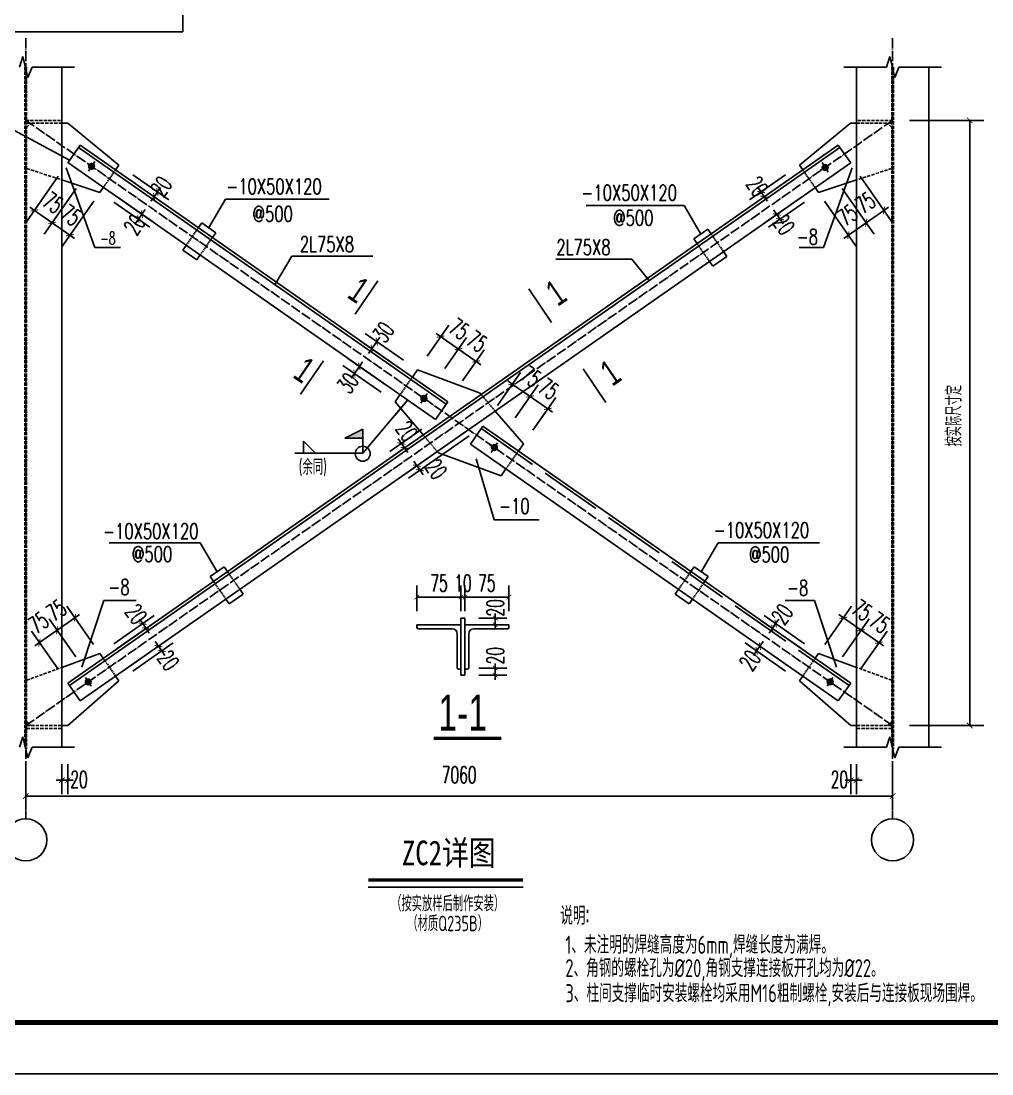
# Model space of a CAD drawing. Extents: x -307088 to 5640332, y -3541089 to -2181377.
# Drawn here: x 5588215 to 5607067, y -3216089 to -3195642 of the extents above; entities that cross this region are included whole.
import ezdxf
from ezdxf.enums import TextEntityAlignment as Align

# ---------------------------------------------------------------- set-up
doc = ezdxf.new("R2010")
doc.units = 0
doc.header["$LTSCALE"] = 100
doc.header["$MEASUREMENT"] = 0
for name, pattern in [('ACAD_ISO02W100', [15, 12, -3]), ('DASH', [0.35, 0.25, -0.1]), ('DOTE', [2.4200000000000004, 2, -0.2, 0.02, -0.2])]:
    doc.linetypes.add(name, pattern=pattern)
doc.layers.get('0').update_dxf_attribs({"linetype": 'CONTINUOUS'})
for name, color, linetype in [('13', 253, 'CONTINUOUS'), ('AXIS', 3, 'CONTINUOUS'), ('BOLT', 7, 'CONTINUOUS'), ('DIM', 7, 'CONTINUOUS'), ('DOTE', 1, 'DOTE'), ('NUM', 7, 'CONTINUOUS'), ('PUB_DIM', 3, 'CONTINUOUS'), ('PUB_TEXT', 7, 'CONTINUOUS'), ('PUB_TITLE', 4, 'CONTINUOUS'), ('S', 2, 'CONTINUOUS'), ('STEEL', 7, 'CONTINUOUS'), ('TEXT', 7, 'CONTINUOUS'), ('THIN', 7, 'CONTINUOUS'), ('钢梁', 4, 'CONTINUOUS')]:
    doc.layers.add(name, color=color, linetype=linetype)
doc.layers.add('文字', color=3, linetype='CONTINUOUS', lineweight=20)
doc.styles.add('DIM_FONT', font='SIMPLEX.shx', dxfattribs={"width": 0.6, "bigfont": 'hztxt.shx'})
doc.styles.add('HZTXT', font='pdatxt.shx', dxfattribs={"width": 0.75, "bigfont": 'tssdchn.shx'})
doc.styles.add('romans.shx', font='romans.shx', dxfattribs={"width": 0.7, "bigfont": '1hztxt.shx'})
doc.styles.get("Standard").update_dxf_attribs({"font": 'tssdeng.shx', "height": 3, "bigfont": 'tssdchn.shx'})
doc.styles.add('TSSD_REIN', font='Tssdeng.shx', dxfattribs={"width": 0.699999988079071, "bigfont": 'hztxt.shx'})
doc.styles.add('图签2', font='simhei.ttf', dxfattribs={"height": 1000})

# ---------------------------------------------------------------- blocks, each defined once
blk = doc.blocks.new('_ARCHTICK')
at = {"color": 0, "linetype": 'ByBlock', "const_width": 0.15}
blk.add_lwpolyline([(-0.5, -0.5), (0.5, 0.5)], dxfattribs=at)

msp = doc.modelspace()

# ---------------------------------------------------------------- hatches: boundary and pattern name
at = {"layer": 'BOLT'}
h = msp.add_hatch(color=256, dxfattribs=at)
edge = h.paths.add_edge_path()
edge.add_line((5589538.509158441, -3198432.822422427), (5589585.617159562, -3198463.293447819))
edge.add_line((5589585.617159559, -3198463.293447819), (5589555.146134167, -3198510.40144894))
edge.add_ellipse((5589585.617159559, -3198463.293447819), major_axis=(-39.67144538609605, 39.671445386096), ratio=0.999999999997281, start_angle=12.103864782000983, end_angle=102.10386478193709, ccw=False)
edge = h.paths.add_edge_path()
edge.add_line((5589616.088184938, -3198416.185446698), (5589585.617159545, -3198463.29344782))
edge.add_line((5589585.617159559, -3198463.293447819), (5589538.509158439, -3198432.822422427))
edge.add_ellipse((5589585.617159559, -3198463.293447819), major_axis=(39.6714453860506, 39.67144538605055), ratio=0.9999999999995715, start_angle=12.10386478197421, end_angle=102.10386478196398, ccw=False)
edge = h.paths.add_edge_path()
edge.add_ellipse((5589585.617159559, -3198463.293447819), major_axis=(-39.67144538609605, 39.671445386096), ratio=0.999999999997281, start_angle=192.1038647820011, end_angle=282.10386478193715, ccw=False)
edge.add_line((5589632.725160678, -3198493.764473213), (5589585.617159558, -3198463.293447821))
edge.add_line((5589585.617159559, -3198463.293447819), (5589616.088184952, -3198416.185446697))
edge = h.paths.add_edge_path()
edge.add_line((5589585.617159559, -3198463.293447819), (5589632.72516068, -3198493.76447321))
edge.add_ellipse((5589585.617159559, -3198463.293447819), major_axis=(39.6714453860506, 39.67144538605055), ratio=0.9999999999995715, start_angle=192.1038647819741, end_angle=282.1038647819641, ccw=False)
edge.add_line((5589555.14613418, -3198510.401448941), (5589585.617159572, -3198463.29344782))
h = msp.add_hatch(color=256, dxfattribs=at)
edge = h.paths.add_edge_path()
edge.add_line((5603875.884229452, -3198453.84953654), (5603828.776228331, -3198484.320561931))
edge.add_line((5603828.776228336, -3198484.320561931), (5603859.247253727, -3198531.428563053))
edge.add_ellipse((5603828.776228336, -3198484.320561931), major_axis=(39.67144538609605, 39.671445386096), ratio=0.999999999997281, start_angle=257.8961352180629, end_angle=347.896135217999)
edge = h.paths.add_edge_path()
edge.add_line((5603798.305202956, -3198437.21256081), (5603828.776228349, -3198484.320561931))
edge.add_line((5603828.776228336, -3198484.320561931), (5603875.884229457, -3198453.84953654))
edge.add_ellipse((5603828.776228336, -3198484.320561931), major_axis=(-39.6714453860506, 39.67144538605055), ratio=0.9999999999995715, start_angle=257.896135218036, end_angle=347.8961352180258)
edge = h.paths.add_edge_path()
edge.add_ellipse((5603828.776228336, -3198484.320561931), major_axis=(39.67144538609605, 39.671445386096), ratio=0.999999999997281, start_angle=77.89613521806284, end_angle=167.8961352179989)
edge.add_line((5603781.668227218, -3198514.791587324), (5603828.776228338, -3198484.320561932))
edge.add_line((5603828.776228336, -3198484.320561931), (5603798.305202944, -3198437.21256081))
edge = h.paths.add_edge_path()
edge.add_line((5603828.776228336, -3198484.320561931), (5603781.668227214, -3198514.791587323))
edge.add_ellipse((5603828.776228336, -3198484.320561931), major_axis=(-39.6714453860506, 39.67144538605055), ratio=0.9999999999995715, start_angle=77.89613521803592, end_angle=167.8961352180259)
edge.add_line((5603859.247253715, -3198531.428563055), (5603828.776228323, -3198484.320561933))
h = msp.add_hatch(color=256, dxfattribs=at)
edge = h.paths.add_edge_path()
edge.add_line((5595991.155598584, -3202938.92051981), (5596038.263599704, -3202969.391545202))
edge.add_line((5596038.263599701, -3202969.391545203), (5596007.792574309, -3203016.499546324))
edge.add_ellipse((5596038.263599701, -3202969.391545203), major_axis=(-39.67144538609605, 39.671445386096), ratio=0.999999999997281, start_angle=12.103864782000983, end_angle=102.10386478193709, ccw=False)
edge = h.paths.add_edge_path()
edge.add_line((5596068.734625113, -3202922.28354408), (5596038.263599722, -3202969.391545202))
edge.add_line((5596038.263599701, -3202969.391545203), (5595991.155598581, -3202938.920519811))
edge.add_ellipse((5596038.263599701, -3202969.391545203), major_axis=(39.6714453860506, 39.67144538605055), ratio=0.9999999999995715, start_angle=12.10386478197421, end_angle=102.10386478196398, ccw=False)
edge = h.paths.add_edge_path()
edge.add_ellipse((5596038.263599701, -3202969.391545203), major_axis=(-39.67144538609605, 39.671445386096), ratio=0.999999999997281, start_angle=192.1038647820011, end_angle=282.10386478193715, ccw=False)
edge.add_line((5596085.371600856, -3202999.862570594), (5596038.263599736, -3202969.391545203))
edge.add_line((5596038.263599701, -3202969.391545203), (5596068.734625094, -3202922.283544081))
edge = h.paths.add_edge_path()
edge.add_line((5596038.263599701, -3202969.391545203), (5596085.371600822, -3202999.862570594))
edge.add_ellipse((5596038.263599701, -3202969.391545203), major_axis=(39.6714453860506, 39.67144538605055), ratio=0.9999999999995715, start_angle=192.1038647819741, end_angle=282.1038647819641, ccw=False)
edge.add_line((5596007.792574323, -3203016.499546325), (5596038.263599715, -3202969.391545204))
h = msp.add_hatch(color=256, dxfattribs=at)
edge = h.paths.add_edge_path()
edge.add_line((5597359.132213009, -3203894.22418888), (5597406.24021413, -3203924.695214272))
edge.add_line((5597406.240214129, -3203924.695214275), (5597375.769188737, -3203971.803215397))
edge.add_ellipse((5597406.240214129, -3203924.695214275), major_axis=(-39.67144538609605, 39.671445386096), ratio=0.999999999997281, start_angle=12.103864782000983, end_angle=102.10386478193709, ccw=False)
edge = h.paths.add_edge_path()
edge.add_line((5597436.711239506, -3203877.587213152), (5597406.240214115, -3203924.695214273))
edge.add_line((5597406.240214129, -3203924.695214275), (5597359.132213009, -3203894.224188884))
edge.add_ellipse((5597406.240214129, -3203924.695214275), major_axis=(39.6714453860506, 39.67144538605055), ratio=0.9999999999995715, start_angle=12.10386478197421, end_angle=102.10386478196398, ccw=False)
edge = h.paths.add_edge_path()
edge.add_ellipse((5597406.240214129, -3203924.695214275), major_axis=(-39.67144538609605, 39.671445386096), ratio=0.999999999997281, start_angle=192.1038647820011, end_angle=282.10386478193715, ccw=False)
edge.add_line((5597453.348215246, -3203955.166239666), (5597406.240214124, -3203924.695214274))
edge.add_line((5597406.240214129, -3203924.695214275), (5597436.711239521, -3203877.587213154))
edge = h.paths.add_edge_path()
edge.add_line((5597406.240214129, -3203924.695214275), (5597453.348215249, -3203955.166239667))
edge.add_ellipse((5597406.240214129, -3203924.695214275), major_axis=(39.6714453860506, 39.67144538605055), ratio=0.9999999999995715, start_angle=192.1038647819741, end_angle=282.1038647819641, ccw=False)
edge.add_line((5597375.769188716, -3203971.803215392), (5597406.240214108, -3203924.695214271))
h = msp.add_hatch(color=256, dxfattribs=at)
edge = h.paths.add_edge_path()
edge.add_line((5589472.211934753, -3208446.619847523), (5589519.319935873, -3208477.090872915))
edge.add_line((5589519.31993587, -3208477.090872911), (5589488.848910479, -3208524.198874032))
edge.add_ellipse((5589519.31993587, -3208477.090872911), major_axis=(-39.67144538609605, 39.671445386096), ratio=0.999999999997281, start_angle=12.103864782000983, end_angle=102.10386478193709, ccw=False)
edge = h.paths.add_edge_path()
edge.add_line((5589549.790961281, -3208429.982871791), (5589519.31993589, -3208477.090872913))
edge.add_line((5589519.31993587, -3208477.090872911), (5589472.211934749, -3208446.619847519))
edge.add_ellipse((5589519.31993587, -3208477.090872911), major_axis=(39.6714453860506, 39.67144538605055), ratio=0.9999999999995715, start_angle=12.10386478197421, end_angle=102.10386478196398, ccw=False)
edge = h.paths.add_edge_path()
edge.add_ellipse((5589519.31993587, -3208477.090872911), major_axis=(-39.67144538609605, 39.671445386096), ratio=0.999999999997281, start_angle=192.1038647820011, end_angle=282.10386478193715, ccw=False)
edge.add_line((5589566.427936989, -3208507.561898302), (5589519.319935868, -3208477.090872911))
edge.add_line((5589519.31993587, -3208477.090872911), (5589549.790961262, -3208429.982871789))
edge = h.paths.add_edge_path()
edge.add_line((5589519.31993587, -3208477.090872911), (5589566.427936992, -3208507.561898302))
edge.add_ellipse((5589519.31993587, -3208477.090872911), major_axis=(39.6714453860506, 39.67144538605055), ratio=0.9999999999995715, start_angle=192.1038647819741, end_angle=282.1038647819641, ccw=False)
edge.add_line((5589488.848910491, -3208524.198874033), (5589519.319935883, -3208477.090872912))
h = msp.add_hatch(color=256, dxfattribs=at)
edge = h.paths.add_edge_path()
edge.add_line((5603972.291879058, -3208446.619847523), (5603925.183877937, -3208477.090872915))
edge.add_line((5603925.183877937, -3208477.090872911), (5603955.65490333, -3208524.198874032))
edge.add_ellipse((5603925.183877937, -3208477.090872911), major_axis=(39.67144538609605, 39.67144538609605), ratio=0.9999999999972804, start_angle=257.8961352180629, end_angle=347.896135217999)
edge = h.paths.add_edge_path()
edge.add_line((5603894.712852526, -3208429.982871791), (5603925.183877918, -3208477.090872913))
edge.add_line((5603925.183877937, -3208477.090872911), (5603972.291879058, -3208446.619847519))
edge.add_ellipse((5603925.183877937, -3208477.090872911), major_axis=(-39.6714453860506, 39.67144538605055), ratio=0.9999999999995715, start_angle=257.896135218036, end_angle=347.8961352180258)
edge = h.paths.add_edge_path()
edge.add_ellipse((5603925.183877937, -3208477.090872911), major_axis=(39.67144538609605, 39.67144538609605), ratio=0.9999999999972804, start_angle=77.89613521806284, end_angle=167.8961352179989)
edge.add_line((5603878.075876818, -3208507.561898302), (5603925.183877939, -3208477.090872911))
edge.add_line((5603925.183877937, -3208477.090872911), (5603894.712852545, -3208429.982871789))
edge = h.paths.add_edge_path()
edge.add_line((5603925.183877937, -3208477.090872911), (5603878.075876817, -3208507.561898302))
edge.add_ellipse((5603925.183877937, -3208477.090872911), major_axis=(-39.6714453860506, 39.67144538605055), ratio=0.9999999999995715, start_angle=77.89613521803592, end_angle=167.8961352180259)
edge.add_line((5603955.654903316, -3208524.198874033), (5603925.183877924, -3208477.090872912))

# ---------------------------------------------------------------- linework, layer by layer
for p, q in [((5595143.436326857, -3200684.997900575), (5594700.866787687, -3201334.761473237)), ((5598071.454442532, -3200845.344343261), (5598514.023981703, -3201495.107915923)), ((5594085.995227485, -3202237.492245068), (5593643.425688314, -3202887.25581773)), ((5599128.895541904, -3202397.838687754), (5599571.465081074, -3203047.602260415)), ((5594956.163752562, -3212459.38780995), (5597962.015481804, -3212459.38780995))]:
    msp.add_line(p, q)
at = {"const_width": 68.72727272727273}
msp.add_lwpolyline([(5594956.163752562, -3212321.933264495), (5597962.015481804, -3212321.933264495)], dxfattribs=at)
at = {"layer": 'AXIS'}
for p, q in [((5605465.109049752, -3197570.160262854), (5606907.960860946, -3197570.160262854)), ((5606635.23358822, -3197570.160262854), (5606635.23358822, -3209323.926496622)), ((5588938.437835923, -3198655.113984057), (5588318.695820923, -3199542.57271713)), ((5590319.382526819, -3198719.09393819), (5591021.054420948, -3199209.094810963)), ((5590383.626526076, -3198627.097757876), (5591085.298420206, -3199117.098630649)), ((5603060.877287733, -3198627.097757877), (5602359.205393602, -3199117.098630651)), ((5603125.121286991, -3198719.09393819), (5602423.44939286, -3199209.094810964)), ((5604506.065977885, -3198655.113984057), (5605125.807992886, -3199542.572717129)), ((5589283.423512091, -3198896.028981251), (5588663.681497075, -3199783.487714344)), ((5589283.423512091, -3198896.028981251), (5588663.681497141, -3199783.487714253)), ((5590861.69659306, -3198960.950021346), (5590924.15603678, -3198871.509290489)), ((5602582.807220747, -3198960.950021349), (5602520.347777025, -3198871.509290491)), ((5604161.080301717, -3198896.028981251), (5604780.822316668, -3199783.487714252)), ((5604161.080301717, -3198896.028981251), (5604780.822316733, -3199783.487714346)), ((5589628.40918829, -3199136.943978445), (5589008.667173315, -3200024.402711482)), ((5590083.55734994, -3199056.808675622), (5590785.188495412, -3199546.867888987)), ((5590797.452593803, -3199052.946201661), (5590734.993150082, -3199142.386932519)), ((5590797.452593803, -3199052.946201661), (5590861.69659306, -3198960.950021346)), ((5602647.051220004, -3199052.946201661), (5602582.807220747, -3198960.950021349)), ((5602647.051220004, -3199052.946201661), (5602709.510663725, -3199142.386932519)), ((5603366.036284181, -3199064.079614361), (5602664.364390065, -3199554.080487113)), ((5603816.094625519, -3199136.943978445), (5604435.836640495, -3200024.402711482)), ((5588474.844430171, -3199318.970889949), (5588385.403699298, -3199256.511446249)), ((5588474.844430171, -3199318.970889949), (5588819.83010639, -3199559.885887071)), ((5590014.207948912, -3199156.098105052), (5590715.839094381, -3199646.157318418)), ((5590561.599652815, -3199390.700687706), (5590624.066533327, -3199301.265150667)), ((5603430.280283436, -3199156.075794674), (5602728.608389321, -3199646.076667427)), ((5602887.96621721, -3199397.931877815), (5602825.506773491, -3199308.491146956)), ((5604969.659383637, -3199318.970889947), (5604624.673707418, -3199559.885887071)), ((5604969.659383637, -3199318.970889947), (5605059.100114509, -3199256.511446249)), ((5588819.830106325, -3199559.885887162), (5588730.389375453, -3199497.426443464)), ((5590492.250251785, -3199489.990117136), (5590429.783371274, -3199579.425654174)), ((5590561.599652815, -3199390.700687706), (5590492.250251785, -3199489.990117136)), ((5602887.96621721, -3199397.931877815), (5602952.210216467, -3199489.928058128)), ((5602952.210216467, -3199489.928058128), (5603014.669660185, -3199579.368788985)), ((5604624.673707482, -3199559.885887165), (5604714.114438355, -3199497.426443465)), ((5588819.830106325, -3199559.885887162), (5589164.815782562, -3199800.8008843)), ((5588819.83010639, -3199559.885887071), (5588909.270837261, -3199622.345330771)), ((5604624.673707482, -3199559.885887165), (5604279.688031246, -3199800.800884303)), ((5604624.673707418, -3199559.885887071), (5604535.232976546, -3199622.345330771)), ((5589164.815782562, -3199800.8008843), (5589254.256513435, -3199863.260327999)), ((5604279.688031246, -3199800.800884303), (5604190.247300372, -3199863.260328001)), ((5596097.479752112, -3202149.667246838), (5596518.292499025, -3201547.071427614)), ((5595641.779228438, -3202230.611108297), (5594898.166966431, -3201711.321878641)), ((5595121.768793579, -3201867.470487938), (5595184.228237298, -3201778.02975708)), ((5596362.143889775, -3201770.673254796), (5596272.703158903, -3201708.213811097)), ((5596707.12956595, -3202011.588251889), (5596362.143889775, -3201770.673254796)), ((5596442.465428243, -3202390.582243991), (5596863.278175198, -3201787.986424708)), ((5596442.465428243, -3202390.582243991), (5596863.27817513, -3201787.986424805)), ((5595545.413229555, -3202368.605378767), (5594801.800967549, -3201849.316149111)), ((5595025.402794695, -3202005.464758408), (5594962.943350977, -3202094.905489267)), ((5595025.402794695, -3202005.464758408), (5595121.768793579, -3201867.470487938)), ((5596707.129565882, -3202011.588251987), (5596617.688835009, -3201949.128808287)), ((5595304.498232364, -3202713.591054938), (5594560.885970399, -3202194.3018253)), ((5596707.12956595, -3202011.588251889), (5596796.570296823, -3202074.047695588)), ((5597052.115242139, -3202252.503249139), (5596707.129565882, -3202011.588251987)), ((5596787.451104444, -3202631.497241229), (5597208.263851388, -3202028.901421958)), ((5595208.132233481, -3202851.585325406), (5594464.519971516, -3202332.296095767)), ((5594784.487797544, -3202350.4504346), (5594688.121798662, -3202488.444705066)), ((5594784.487797544, -3202350.4504346), (5594846.947241264, -3202261.009703741)), ((5597052.115242139, -3202252.503249139), (5597141.555973013, -3202314.962692838)), ((5594688.121798662, -3202488.444705066), (5594625.662354941, -3202577.885435925)), ((5597465.456366535, -3203104.970915907), (5597910.104578893, -3202468.243165244)), ((5597753.955969644, -3202691.844992426), (5597664.515238772, -3202629.385548727)), ((5597753.955969644, -3202691.844992426), (5598098.941645791, -3202932.7599895)), ((5597810.442042634, -3203345.885913049), (5598255.090255042, -3202709.158162318)), ((5597810.442042634, -3203345.885913049), (5598255.09025497, -3202709.158162416)), ((5598098.941645722, -3202932.759989598), (5598009.500914849, -3202870.300545898)), ((5598098.941645791, -3202932.7599895), (5598188.382376662, -3202995.2194332)), ((5598098.941645722, -3202932.759989598), (5598443.927322031, -3203173.674986786)), ((5598155.427718899, -3203586.800910299), (5598600.07593128, -3202950.073159604)), ((5598443.927322031, -3203173.674986786), (5598533.368052904, -3203236.134430486)), ((5595994.469584706, -3203570.17771164), (5595376.844825898, -3204001.485668202)), ((5596853.075738144, -3203612.297062195), (5595678.073928888, -3204432.83999234)), ((5596054.783690526, -3203656.546359592), (5595437.158931717, -3204087.854316155)), ((5595600.44665305, -3203845.33705891), (5595537.987209332, -3203755.89632805)), ((5595600.44665305, -3203845.33705891), (5595660.760758869, -3203931.705706862)), ((5596913.389843968, -3203698.665710148), (5595738.388034709, -3204519.208640293)), ((5595660.760758869, -3203931.705706862), (5595723.220202587, -3204021.146437723)), ((5595901.675756037, -3204276.691383044), (5595839.21631232, -3204187.250652184)), ((5595961.989861861, -3204363.060030998), (5595901.675756037, -3204276.691383044)), ((5595961.989861861, -3204363.060030998), (5596024.449305578, -3204452.500761858)), ((5595902.337788805, -3207100.591157682, 493.999999999849), (5595902.337788805, -3206602.342948018, 493.999999999849)), ((5596757.337788805, -3207100.591157682, 493.999999999849), (5596757.337788805, -3206602.342948018, 493.999999999849)), ((5596757.337788805, -3207100.591157682, 493.999999999849), (5596757.337788805, -3206602.342948018, 493.999999999849)), ((5596833.46757937, -3207100.591157682, 493.999999999849), (5596833.46757937, -3206602.342948018, 493.999999999849)), ((5596833.46757937, -3207100.591157682, 493.999999999849), (5596833.46757937, -3206602.342948018, 493.999999999849)), ((5597688.46757937, -3207100.591157682, 493.999999999849), (5597688.46757937, -3206602.342948018, 493.999999999849)), ((5595902.337788805, -3206827.342948018, 493.999999999849), (5596757.337788805, -3206827.342948018, 493.999999999849)), ((5596757.337788805, -3206827.342948018, 493.999999999849), (5596667.337788805, -3206827.342948018, 493.999999999849)), ((5596757.337788805, -3206827.342948018, 493.999999999849), (5596833.46757937, -3206827.342948018, 493.999999999849)), ((5596833.46757937, -3206827.342948018, 493.999999999849), (5597688.46757937, -3206827.342948018, 493.999999999849)), ((5596833.46757937, -3206827.342948018, 493.999999999849), (5596923.46757937, -3206827.342948018, 493.999999999849)), ((5589622.767006052, -3207749.06328373), (5589105.057732786, -3207007.713488762)), ((5603821.736807755, -3207749.063283731), (5604339.446081023, -3207007.713488762)), ((5589277.781329855, -3207989.978280925), (5588760.07205655, -3207248.6284859)), ((5589277.781329855, -3207989.978280925), (5588760.072056644, -3207248.628486038)), ((5588916.220665799, -3207472.230313081), (5589261.206342035, -3207231.315315944)), ((5589261.206342035, -3207231.315315944), (5589350.647072908, -3207168.855872245)), ((5590014.223530572, -3207738.010964993), (5590800.994324141, -3207188.58269441)), ((5590078.467529791, -3207830.007145305), (5590865.238323361, -3207280.578874722)), ((5590577.392496957, -3207344.731303655), (5590514.93305326, -3207255.290572781)), ((5597103.46757937, -3207236.563300136, 493.999999999849), (5597647.950574804, -3207236.563300136, 493.999999999849)), ((5597422.950574804, -3207236.563300136, 493.999999999849), (5597422.950574804, -3207146.563300136, 493.999999999849)), ((5597422.950574804, -3207236.563300136, 493.999999999849), (5597422.950574804, -3207370.591157682, 493.999999999849)), ((5603366.036284017, -3207830.007145305), (5602579.265490442, -3207280.578874719)), ((5603430.280283235, -3207738.010964993), (5602643.509489662, -3207188.582694408)), ((5602867.111316849, -3207344.731303651), (5602929.570760545, -3207255.290572776)), ((5604183.297471774, -3207231.315315943), (5604093.856740902, -3207168.855872244)), ((5604166.722483953, -3207989.978280924), (5604684.431757164, -3207248.628486034)), ((5604166.722483953, -3207989.978280924), (5604684.431757259, -3207248.628485898)), ((5604528.28314801, -3207472.230313079), (5604183.297471774, -3207231.315315943)), ((5588932.795653686, -3208230.893278122), (5588415.086380426, -3207489.543483161)), ((5588571.234989674, -3207713.145310343), (5588916.220665894, -3207472.230313219)), ((5588916.220665799, -3207472.230313081), (5588826.779934925, -3207534.689756781)), ((5588916.220665894, -3207472.230313219), (5589005.661396767, -3207409.77086952)), ((5590577.392496957, -3207344.731303655), (5590641.636496176, -3207436.727483965)), ((5590641.636496176, -3207436.727483965), (5590704.095939874, -3207526.16821484)), ((5597103.46757937, -3207370.591157682, 493.999999999849), (5597647.950574804, -3207370.591157682, 493.999999999849)), ((5597422.950574804, -3207370.591157682, 493.999999999849), (5597422.950574804, -3207460.591157682, 493.999999999849)), ((5602802.867317625, -3207436.727483963), (5602740.407873929, -3207526.168214836)), ((5602867.111316849, -3207344.731303651), (5602802.867317625, -3207436.727483963)), ((5604528.283147915, -3207472.230313216), (5604438.842417044, -3207409.770869517)), ((5604511.708160122, -3208230.893278123), (5605029.417433384, -3207489.54348316)), ((5604873.268824135, -3207713.145310341), (5604528.283147915, -3207472.230313216)), ((5604528.28314801, -3207472.230313079), (5604617.723878883, -3207534.689756778)), ((5588571.234989674, -3207713.145310343), (5588481.794258803, -3207775.604754043)), ((5590319.382527021, -3208174.992821482), (5591106.153320593, -3207625.564550913)), ((5590383.626526241, -3208266.989001799), (5591170.397319815, -3207717.560731228)), ((5590882.551493405, -3207781.713160153), (5590820.09204971, -3207692.272429277)), ((5603060.877287566, -3208266.989001798), (5602274.106493987, -3207717.560731225)), ((5603125.121286787, -3208174.992821482), (5602338.35049321, -3207625.564550909)), ((5602561.952320396, -3207781.71316015), (5602624.411764092, -3207692.272429273)), ((5604873.268824135, -3207713.145310341), (5604962.709555008, -3207775.604754041)), ((5590882.551493405, -3207781.713160153), (5590946.795492627, -3207873.709340469)), ((5590946.795492627, -3207873.709340469), (5591009.254936324, -3207963.150071344)), ((5602497.708321174, -3207873.709340465), (5602435.248877478, -3207963.150071341)), ((5602561.952320396, -3207781.71316015), (5602497.708321174, -3207873.709340465)), ((5597422.950574804, -3208210.031332565, 493.999999999849), (5597422.950574804, -3208120.031332565, 493.999999999849)), ((5597103.46757937, -3208210.031332565, 493.999999999849), (5597647.950574804, -3208210.031332565, 493.999999999849)), ((5597103.46757937, -3208344.059190111, 493.999999999849), (5597647.950574804, -3208344.059190111, 493.999999999849)), ((5597422.950574804, -3208210.031332565, 493.999999999849), (5597422.950574804, -3208344.059190111, 493.999999999849)), ((5597422.950574804, -3208344.059190111, 493.999999999849), (5597422.950574804, -3208434.059190111, 493.999999999849)), ((5605465.109049761, -3209323.926496622), (5606907.960860946, -3209323.926496622)), ((5588306.66749132, -3210075.360491251), (5588306.66749132, -3210966.147376269)), ((5589007.966192618, -3210071.978444672), (5589007.966192618, -3210658.327063055)), ((5589120.173984825, -3210071.978444672), (5589120.173984825, -3210658.327063055)), ((5604324.329828984, -3210071.978444672), (5604324.329828984, -3210658.327063055)), ((5604436.537621189, -3210071.978444672), (5604436.537621189, -3210658.327063055)), ((5605137.836322489, -3210075.360491251), (5605137.836322489, -3210966.147376269)), ((5589007.966192618, -3210385.599790328), (5588898.875283529, -3210385.599790328)), ((5589007.966192618, -3210385.599790328), (5589120.173984825, -3210385.599790328)), ((5589120.173984825, -3210385.599790328), (5589229.264893915, -3210385.599790328)), ((5604324.329828984, -3210385.599790328), (5604215.238919892, -3210385.599790328)), ((5604436.537621189, -3210385.599790328), (5604324.329828984, -3210385.599790328)), ((5604436.537621189, -3210385.599790328), (5604545.628530279, -3210385.599790328)), ((5588306.66749132, -3210693.420103542), (5605137.836322489, -3210693.420103542))]:
    msp.add_line(p, q, dxfattribs=at)
at = {"layer": 'BOLT'}
for p, q in [((5589646.559210345, -3198369.077445579), (5589524.675108788, -3198557.509450063)), ((5603734.560226091, -3198545.262612715), (5603922.992230567, -3198423.378511149)), ((5603767.834177551, -3198390.104559693), (5603889.718279108, -3198578.536564175)), ((5596132.479601935, -3203030.333595988), (5595944.047597461, -3202908.449494422)), ((5596099.205650502, -3202875.175542963), (5595977.321548921, -3203063.607547444)), ((5597467.182264914, -3203830.479212032), (5597345.298163355, -3204018.911216515)), ((5597500.456216373, -3203985.637265055), (5597312.024211898, -3203863.753163488)), ((5589604.511055522, -3208417.599074289), (5589414.797667368, -3208550.082257017)), ((5589574.645078701, -3208559.113189981), (5589464.398459916, -3208388.3379176)), ((5603839.992758286, -3208417.599074289), (5604029.706146439, -3208550.082257017)), ((5603869.858735107, -3208559.113189981), (5603980.105353896, -3208388.3379176)), ((5605121.005153668, -3209242.108314806), (5605039.186971851, -3209323.926496624))]:
    msp.add_line(p, q, dxfattribs=at)
for centre in [(5589585.617159554, -3198463.293447821), (5603828.776228343, -3198484.320561934), (5596038.263599712, -3202969.391545204), (5597406.240214122, -3203924.695214272), (5589519.319935869, -3208477.090872911), (5603925.183877937, -3208477.090872911)]:
    msp.add_circle(centre, 56.10389610389612, dxfattribs=at)
at = {"layer": 'DIM'}
for p, q in [((5588185.576582231, -3196536.799237379), (5588251.031127685, -3196332.253782832)), ((5588251.031127685, -3196332.253782832), (5588347.834881887, -3196740.83230282)), ((5605016.745413397, -3196536.799237379), (5605082.199958852, -3196332.253782832)), ((5605082.199958852, -3196332.253782832), (5605179.003713056, -3196740.83230282)), ((5588347.834881887, -3196740.83230282), (5588427.75840041, -3196536.799237379)), ((5588427.75840041, -3196536.799237379), (5589007.966192618, -3196536.799237379)), ((5589007.966192618, -3196536.799237379), (5589253.420738074, -3196536.799237379)), ((5604191.083075735, -3196536.799237379), (5604436.537621189, -3196536.799237379)), ((5604436.537621189, -3196536.799237379), (5605016.745413397, -3196536.799237379)), ((5605179.003713056, -3196740.83230282), (5605258.92723158, -3196536.799237379)), ((5605258.92723158, -3196536.799237379), (5605839.135023788, -3196536.799237379)), ((5605839.135023788, -3196536.799237379), (5606084.589569244, -3196536.799237379)), ((5589157.412078558, -3198341.547049454), (5587989.869481985, -3197714.073942003)), ((5589157.412078558, -3198341.547049454), (5588787.824129105, -3198142.919179429)), ((5589089.852822843, -3198492.212702278), (5589646.878436081, -3200039.742364726)), ((5604354.650990966, -3198492.212702278), (5603797.625377729, -3200039.742364726)), ((5591855.604871333, -3199661.871428854), (5592182.364155778, -3199102.142230858)), ((5592182.364155778, -3199102.142230858), (5594197.466606744, -3199102.142230858)), ((5601088.91981307, -3199223.107422589), (5599187.305009652, -3199223.107422589)), ((5601415.679097514, -3199782.836620584), (5601088.91981307, -3199223.107422589)), ((5589646.878436081, -3200039.742364726), (5590148.257119882, -3200039.742364726)), ((5603797.625377729, -3200039.742364726), (5603322.265395225, -3200039.742364726)), ((5593143.580472854, -3200766.597583604), (5593470.339757298, -3200206.86838561)), ((5593470.339757298, -3200206.86838561), (5595048.615310814, -3200206.86838561)), ((5600077.755930993, -3200265.699040663), (5598597.996233925, -3200265.699040663)), ((5600404.515215439, -3200672.772006388), (5600077.755930993, -3200265.699040663)), ((5595719.986740417, -3203003.740529741), (5594849.147483513, -3204034.431706957)), ((5595719.986740417, -3203003.740529741), (5595470.487354058, -3203299.038214364)), ((5594849.147483513, -3203568.949663126), (5594500.035950635, -3203743.505429567)), ((5594849.147483513, -3204034.431706957), (5594849.147483513, -3203568.949663126)), ((5593699.543888081, -3203801.69068505), (5593699.543888081, -3204034.431706957)), ((5593932.284910013, -3204034.431706957), (5593699.543888081, -3203801.69068505)), ((5594500.035950635, -3203743.505429567), (5594849.147483513, -3203743.505429567)), ((5594849.147483513, -3204034.431706957), (5593530.369973448, -3204034.431706957)), ((5597054.834360014, -3204141.198977112), (5597403.566562786, -3205330.137968943)), ((5597403.566562786, -3205330.137968943), (5598274.381283332, -3205330.137968943)), ((5591695.510848716, -3205775.995889347), (5589928.481177579, -3205775.995889347)), ((5592022.270133163, -3206335.725087341), (5591695.510848716, -3205775.995889347)), ((5601422.233680646, -3206335.725087341), (5601748.992965092, -3205775.995889347)), ((5601748.992965092, -3205775.995889347), (5603716.961945355, -3205775.995889347)), ((5589396.506757218, -3208187.727393026), (5589821.954042431, -3206893.117417132)), ((5589821.954042431, -3206893.117417132), (5590451.57412842, -3206893.117417132)), ((5603622.549771381, -3206893.117417132), (5603049.497355442, -3206893.117417132)), ((5604047.997056593, -3208187.727393026), (5603622.549771381, -3206893.117417132)), ((5588185.576582231, -3209744.705717401), (5588251.031127685, -3209540.160262856)), ((5588251.031127685, -3209540.160262856), (5588347.834881887, -3209948.738782843)), ((5605016.745413397, -3209744.705717401), (5605082.199958852, -3209540.160262856)), ((5605082.199958852, -3209540.160262856), (5605179.003713056, -3209948.738782843)), ((5588347.834881887, -3209948.738782843), (5588427.75840041, -3209744.705717401)), ((5588427.75840041, -3209744.705717401), (5589007.966192618, -3209744.705717401)), ((5589007.966192618, -3209744.705717401), (5589253.420738074, -3209744.705717401)), ((5604191.083075735, -3209744.705717401), (5604436.537621189, -3209744.705717401)), ((5604436.537621189, -3209744.705717401), (5605016.745413397, -3209744.705717401)), ((5605179.003713056, -3209948.738782843), (5605258.92723158, -3209744.705717401)), ((5605258.92723158, -3209744.705717401), (5605839.135023788, -3209744.705717401)), ((5605839.135023788, -3209744.705717401), (5606084.589569244, -3209744.705717401))]:
    msp.add_line(p, q, dxfattribs=at)
msp.add_circle((5594849.14748351, -3204044.109663618), 145.4631386987151, dxfattribs=at)
msp.add_solid([(5594849.147483513, -3203568.949663122), (5594500.035950635, -3203743.505429567), (5594849.147483513, -3203743.505429567)], dxfattribs=at)
at = {"layer": 'DOTE'}
for p, q in [((5588306.66749132, -3195975.760276339), (5588306.66749132, -3211134.82428684)), ((5605137.836322489, -3195975.760276339), (5605137.836322489, -3211134.82428684)), ((5588306.66749132, -3209323.926496624), (5605137.836322489, -3197570.160262857)), ((5605137.836322489, -3209323.926496624), (5588306.66749132, -3197570.160262857))]:
    msp.add_line(p, q, dxfattribs=at)
at = {"layer": 'NUM'}
for centre in [(5588306.66749132, -3211543.915195931), (5605137.836322489, -3211543.915195931)]:
    msp.add_circle(centre, 409.0909090909092, dxfattribs=at)
at = {"layer": 'PUB_DIM', "lineweight": -3, "const_width": 70.00000000000003}
msp.add_lwpolyline([(5596226.03911468, -3209571.212398807), (5597539.18181495, -3209571.212398807)], dxfattribs=at)
at = {"layer": 'PUB_TITLE', "color": 6}
msp.add_line((5558376.264753127, -3195853.099382224), (5591354.846984979, -3195853.099382224), dxfattribs=at)
at = {"layer": 'PUB_TITLE'}
msp.add_lwpolyline([(5555876.264753127, -3216089.105484813), (5615276.264753127, -3216089.105484813), (5615276.264753127, -3174089.105484813), (5555876.264753127, -3174089.105484813)], close=True, dxfattribs=at)
at = {"layer": 'PUB_TITLE', "const_width": 100}
msp.add_lwpolyline([(5558376.264753127, -3215089.105484813), (5614276.264753127, -3215089.105484813), (5614276.264753127, -3175089.105484813), (5558376.264753127, -3175089.105484813)], close=True, dxfattribs=at)
at = {"layer": 'PUB_TITLE', "color": 6}
msp.add_lwpolyline([(5591354.846984979, -3195853.099382224), (5591354.846984979, -3185847.536788924), (5593961.570028335, -3185847.536788924)], dxfattribs=at)
at = {"layer": 'S', "linetype": 'DASH'}
for p, q in [((5590051.060334346, -3198531.71560696), (5589815.250738825, -3198869.408034085)), ((5603393.443479483, -3198531.715606992), (5603634.358476658, -3198876.701283121)), ((5591658.490618101, -3199654.237754987), (5591417.575620898, -3199999.223431162)), ((5591929.906167979, -3199843.77628078), (5591688.991170776, -3200188.761956956)), ((5601341.377800867, -3199964.741472512), (5601582.292798072, -3200309.727148687)), ((5601612.793350746, -3199775.202946717), (5601853.70834795, -3200120.188622892)), ((5595813.735422137, -3202555.983709924), (5595572.820424932, -3202900.969386097)), ((5597147.795225524, -3202893.25997099), (5597422.104080006, -3203214.925603461)), ((5596296.708588354, -3204000.826788464), (5596022.399733856, -3203679.161156002)), ((5597871.683388901, -3203993.117373382), (5597630.768391699, -3204338.103049557)), ((5592463.136904587, -3206677.937680967), (5592222.221907384, -3206332.952004793)), ((5600981.366909221, -3206677.937680967), (5601222.281906425, -3206332.952004793)), ((5592191.721354708, -3206867.476206762), (5591950.806357507, -3206522.490530589)), ((5601252.7824591, -3206867.476206762), (5601493.697456303, -3206522.490530589)), ((5589810.145337153, -3208017.385476337), (5590051.060334357, -3208362.371152516)), ((5603634.358476638, -3208017.385476328), (5603393.443479449, -3208362.371152516))]:
    msp.add_line(p, q, dxfattribs=at)
at = {"layer": 'STEEL'}
for p, q in [((5589007.966192618, -3197627.851647737), (5589125.713327949, -3197627.851647737)), ((5589125.713327949, -3197627.851647737), (5590115.30433359, -3198439.719426662)), ((5604318.79048586, -3197627.851647737), (5603329.199480216, -3198439.719426662)), ((5604436.537621189, -3197627.851647737), (5604318.79048586, -3197627.851647737)), ((5589361.088982006, -3198049.885612571), (5589120.173984825, -3198394.871288747)), ((5589120.173984828, -3208499.21547072), (5604083.414831829, -3198049.885612608)), ((5589152.295984459, -3208545.213560884), (5604115.536831436, -3198095.883702743)), ((5596471.584774843, -3203083.811794472), (5589328.96698238, -3198095.88370273)), ((5596503.706774467, -3203037.813704315), (5589361.088982006, -3198049.885612571)), ((5604083.414831802, -3198049.885612571), (5604324.329828982, -3198394.871288747)), ((5596262.791777288, -3203382.79938049), (5589125.816167022, -3198386.79179144)), ((5589361.088982023, -3208844.201146897), (5604324.329828982, -3198394.871288747)), ((5590115.304333503, -3198439.719426715), (5590051.060334314, -3198531.715606936)), ((5603329.199480216, -3198439.719426662), (5603393.443479483, -3198531.715606992)), ((5589007.966192618, -3198728.098294233), (5589745.901337881, -3198968.697463454)), ((5604436.537621189, -3198728.098294233), (5603698.602475926, -3198968.697463454)), ((5589745.901337795, -3198968.697463515), (5589815.250738825, -3198869.408034085)), ((5603698.602475926, -3198968.697463454), (5603634.358476658, -3198876.701283121)), ((5591722.734617298, -3199562.241574757), (5591658.49061804, -3199654.237755075)), ((5591994.150167233, -3199751.780100472), (5591722.734617298, -3199562.241574757)), ((5591994.150167233, -3199751.780100472), (5591929.906167979, -3199843.77628078)), ((5601277.133801614, -3199872.745292203), (5601548.549351551, -3199683.206766487)), ((5601548.549351551, -3199683.206766487), (5601612.793350808, -3199775.202946805)), ((5601277.133801614, -3199872.745292203), (5601341.377800867, -3199964.741472512)), ((5591417.575620842, -3199999.223431234), (5591353.331621587, -3200091.219611549)), ((5591624.747171521, -3200280.758137264), (5591353.331621587, -3200091.219611549)), ((5601853.708348003, -3200120.188622965), (5601917.952347261, -3200212.18480328)), ((5591688.991170783, -3200188.761956942), (5591624.747171521, -3200280.758137264)), ((5601582.292798065, -3200309.727148673), (5601646.536797326, -3200401.723328995)), ((5601646.536797326, -3200401.723328995), (5601917.952347261, -3200212.18480328)), ((5595813.735422137, -3202555.983709924), (5595910.101421006, -3202417.989439455)), ((5595910.101421013, -3202417.989439457), (5597126.453735541, -3202868.234078602)), ((5595476.454426062, -3203038.963656568), (5595572.820424932, -3202900.969386097)), ((5597126.453735541, -3202868.234078602), (5597147.795225524, -3202893.25997099)), ((5595476.45442606, -3203038.963656568), (5596022.399733856, -3203679.161156)), ((5596262.791777288, -3203382.79938049), (5596503.706774467, -3203037.813704315)), ((5597422.104080006, -3203214.925603461), (5597968.049387774, -3203855.123102914)), ((5597181.712036545, -3203511.287378994), (5596940.797039342, -3203856.27305517)), ((5604324.329828984, -3208499.215470716), (5597181.712036545, -3203511.287378994)), ((5596296.708588354, -3204000.826788464), (5596318.050078322, -3204025.852680833)), ((5596318.050078322, -3204025.852680833), (5597534.402392827, -3204476.09732003)), ((5604083.41483179, -3208844.201146887), (5596940.797039342, -3203856.27305517)), ((5597968.049387774, -3203855.123102914), (5597871.683388901, -3203993.117373382)), ((5597630.768391699, -3204338.103049557), (5597534.402392827, -3204476.09732003)), ((5592157.97790813, -3206240.955824484), (5591886.562358194, -3206430.4943502)), ((5592222.221907389, -3206332.952004806), (5592157.97790813, -3206240.955824484)), ((5601222.281906419, -3206332.952004806), (5601286.525905679, -3206240.955824484)), ((5601286.525905679, -3206240.955824484), (5601557.941455615, -3206430.4943502)), ((5591950.806357451, -3206522.490530513), (5591886.562358194, -3206430.4943502)), ((5601493.697456357, -3206522.490530513), (5601557.941455615, -3206430.4943502)), ((5592527.38090384, -3206769.933861277), (5592463.136904587, -3206677.937680967)), ((5600917.122909967, -3206769.933861277), (5600981.366909221, -3206677.937680967)), ((5592255.965353906, -3206959.472386991), (5592191.721354648, -3206867.476206675)), ((5592527.38090384, -3206769.933861277), (5592255.965353906, -3206959.472386991)), ((5600917.122909967, -3206769.933861277), (5601188.538459904, -3206959.472386991)), ((5601188.538459904, -3206959.472386991), (5601252.782459161, -3206867.476206675)), ((5589007.966192618, -3208193.892160103), (5589745.901337951, -3207925.389296059)), ((5589810.145337164, -3208017.385476355), (5589745.901337918, -3207925.389296039)), ((5603634.358476662, -3208017.385476292), (5603698.60247591, -3207925.389295977)), ((5604436.537621189, -3208193.892160103), (5603698.602475856, -3207925.389296059)), ((5589120.173984825, -3209323.926496624), (5590115.304333635, -3208454.367332877)), ((5589120.173984825, -3208499.215470717), (5589361.088982023, -3208844.201146897)), ((5590115.304333611, -3208454.367332841), (5590051.060334365, -3208362.371152525)), ((5603329.199480196, -3208454.367332841), (5603393.443479445, -3208362.371152525)), ((5604324.329828982, -3209323.926496624), (5603329.199480172, -3208454.367332877)), ((5604324.329828982, -3208499.215470717), (5604083.414831783, -3208844.201146897)), ((5589007.966192618, -3209323.926496624), (5589120.173984825, -3209323.926496624)), ((5604436.537621189, -3209323.926496624), (5604324.329828982, -3209323.926496624))]:
    msp.add_line(p, q, dxfattribs=at)
at = {"layer": 'STEEL', "linetype": 'ACAD_ISO02W100'}
msp.add_line((5604292.207829357, -3208545.213560873), (5597149.590036921, -3203557.285469151), dxfattribs=at)
at = {"layer": 'TEXT', "color": 0, "linetype": 'ByBlock'}
for p, q in [((5596757.337788805, -3208344.059190111, 493.999999999849), (5596757.337788805, -3207236.563300136, 493.999999999849)), ((5596757.337788805, -3207236.563300136, 493.999999999849), (5596833.46757937, -3207236.563300136, 493.999999999849)), ((5596833.46757937, -3208344.059190111, 493.999999999849), (5596833.46757937, -3207236.563300136, 493.999999999849)), ((5596757.337788805, -3208344.059190111, 493.999999999849), (5596833.46757937, -3208344.059190111, 493.999999999849))]:
    msp.add_line(p, q, dxfattribs=at)
at = {"layer": 'THIN', "color": 0, "linetype": 'ByBlock'}
for p, q in [((5596757.337788805, -3207370.591157682, 493.999999999849), (5595902.337788805, -3207370.591157682, 493.999999999849)), ((5595902.337788805, -3207370.591157682, 493.999999999849), (5595902.337788805, -3207420.466157683, 493.999999999849)), ((5595927.275288805, -3207445.403657682, 493.999999999849), (5596586.337788805, -3207445.403657682, 493.999999999849)), ((5596757.337788805, -3208225.591157682, 493.999999999849), (5596757.337788805, -3207370.591157682, 493.999999999849)), ((5596833.46757937, -3207370.591157682, 493.999999999849), (5597688.46757937, -3207370.591157682, 493.999999999849)), ((5596833.46757937, -3208225.591157682, 493.999999999849), (5596833.46757937, -3207370.591157682, 493.999999999849)), ((5597663.53007937, -3207445.403657682, 493.999999999849), (5597004.46757937, -3207445.403657682, 493.999999999849)), ((5597688.46757937, -3207370.591157682, 493.999999999849), (5597688.46757937, -3207420.466157683, 493.999999999849)), ((5596682.525288805, -3207541.591157682, 493.999999999849), (5596682.525288805, -3208200.653657683, 493.999999999849)), ((5596908.28007937, -3207541.591157682, 493.999999999849), (5596908.28007937, -3208200.653657683, 493.999999999849)), ((5596707.462788805, -3208225.591157682, 493.999999999849), (5596757.337788805, -3208225.591157682, 493.999999999849)), ((5596883.34257937, -3208225.591157682, 493.999999999849), (5596833.46757937, -3208225.591157682, 493.999999999849))]:
    msp.add_line(p, q, dxfattribs=at)
for centre, radius, start, end in [((5595927.275288805, -3207420.466157683, 493.999999999849), 24.9374999999917, 180, 270), ((5596586.337788805, -3207541.591157682, 493.999999999849), 96.1875, 0, 90), ((5597004.46757937, -3207541.591157682, 493.999999999849), 96.1875, 90, 180), ((5597663.53007937, -3207420.466157683, 493.999999999849), 24.93749999997927, 270, 0), ((5596707.462788805, -3208200.653657683, 493.999999999849), 24.9374999999917, 180, 270), ((5596883.34257937, -3208200.653657683, 493.999999999849), 24.93749999997927, 270, 0)]:
    msp.add_arc(centre, radius, start, end, dxfattribs=at)
at = {"layer": '钢梁', "linetype": 'DASH', "ltscale": 2.5}
for p, q in [((5588289.8363225, -3196536.799237379), (5588289.8363225, -3209723.586244424)), ((5588323.498660167, -3196536.799237379), (5588323.498660167, -3209772.589283571)), ((5605121.005153668, -3196536.799237379), (5605121.005153666, -3209723.586244424)), ((5605154.667491336, -3196536.799237379), (5605154.667491333, -3209772.58928357)), ((5588306.66749132, -3197570.160262857), (5589007.966192618, -3197570.160262857)), ((5588306.66749132, -3197570.160262857), (5589007.966192618, -3197570.160262857)), ((5588323.49866014, -3197709.669829556), (5588405.316841957, -3197627.851647737)), ((5589007.966192618, -3197627.851647737), (5588323.498660141, -3197627.851647737)), ((5605137.836322489, -3197570.160262857), (5604436.537621189, -3197570.160262857)), ((5605137.836322489, -3197570.160262857), (5604436.537621189, -3197570.160262857)), ((5604436.537621189, -3197627.851647737), (5605121.005153668, -3197627.851647737)), ((5605121.005153668, -3197709.669829556), (5605039.186971851, -3197627.851647737)), ((5588323.498660167, -3198504.931907964), (5589007.966192618, -3198728.098294233)), ((5605121.00515364, -3198504.931907964), (5604436.537621188, -3198728.098294233)), ((5588323.498660167, -3208442.940459211), (5589007.966192618, -3208193.892160103)), ((5605121.005153666, -3208442.940459222), (5604436.537621189, -3208193.892160103)), ((5588323.49866014, -3209242.108314806), (5588405.316841957, -3209323.926496624)), ((5588323.498660167, -3209323.926496624), (5589007.966192618, -3209323.926496624)), ((5605121.005153666, -3209323.926496624), (5604436.537621189, -3209323.926496624)), ((5588323.498660167, -3209381.526496624), (5589007.966192618, -3209381.526496624)), ((5605121.005153666, -3209381.526496624), (5604436.537621189, -3209381.526496624))]:
    msp.add_line(p, q, dxfattribs=at)
at = {"layer": '钢梁'}
for p, q in [((5589007.966192618, -3196536.799237379), (5589007.966192618, -3197627.851647737)), ((5604436.537621189, -3196536.799237379), (5604436.537621189, -3197627.851647737)), ((5605839.135023788, -3196536.799237379), (5605839.135023788, -3209744.705717401)), ((5589007.966192618, -3197627.851647737), (5589007.966192618, -3198749.916849941)), ((5604436.537621189, -3197627.851647737), (5604436.537621189, -3198749.916849941)), ((5589007.966192618, -3198749.916849941), (5589007.966192618, -3208200.65773932)), ((5604436.537621189, -3198749.916849931), (5604436.537621189, -3208200.657739311)), ((5589007.966192618, -3208200.65773932), (5589007.966192618, -3209323.926496624)), ((5604436.537621189, -3208200.65773932), (5604436.537621189, -3209323.926496624)), ((5604436.537621189, -3209109.779832445), (5604436.537621189, -3209744.705717401)), ((5589007.966192618, -3209323.926496624), (5589007.966192618, -3209744.705717401))]:
    msp.add_line(p, q, dxfattribs=at)
at = {"layer": '钢梁', "lineweight": -3}
msp.add_line((5589007.966192618, -3197627.851647737), (5589125.713327949, -3197627.851647737), dxfattribs=at)

# ---------------------------------------------------------------- block references
at = {"layer": 'AXIS'}
for p, xscale, yscale, zscale, rotation in [((5606635.23358822, -3197570.160262854), 109.0909090911349, 109.0909090911349, 109.0909090911349, 90), ((5590861.69659306, -3198960.950021346), 109.0909090910192, 109.0909090910192, 109.0909090910192, 235.0721192324387), ((5602582.807220747, -3198960.950021349), 109.0909090897992, 109.0909090897992, 109.0909090897992, 304.9278807672133), ((5590797.452593803, -3199052.946201661), 109.0909090897992, 109.0909090897992, 109.0909090897992, 55.07211923278673), ((5602647.051220004, -3199052.946201661), 109.0909090897992, 109.0909090897992, 109.0909090897992, 124.9278807672133), ((5588474.844430171, -3199318.970889949), 109.0909090896227, 109.0909090896227, 109.0909090896227, 325.0721192454495), ((5590561.599652815, -3199390.700687706), 109.0909090906432, 109.0909090906432, 109.0909090906432, 235.0673550810506), ((5602887.96621721, -3199397.931877815), 109.0909090901064, 109.0909090901064, 109.0909090901064, 304.9278807663052), ((5604969.659383637, -3199318.970889947), 109.0909090906408, 109.0909090906408, 109.0909090906408, 214.927880754177), ((5588819.830106325, -3199559.885887162), 109.0909090896227, 109.0909090896227, 109.0909090896227, 325.0721192454495), ((5588819.83010639, -3199559.885887071), 109.0909090906408, 109.0909090906408, 109.0909090906408, 145.072119245823), ((5590492.250251785, -3199489.990117136), 109.0909090911523, 109.0909090911523, 109.0909090911523, 55.06735508123728), ((5602952.210216467, -3199489.928058128), 109.0909090908173, 109.0909090908173, 109.0909090908173, 124.9278807668399), ((5604624.673707418, -3199559.885887071), 109.0909090896227, 109.0909090896227, 109.0909090896227, 34.92788075455043), ((5604624.673707482, -3199559.885887165), 109.0909090906408, 109.0909090906408, 109.0909090906408, 214.927880754177), ((5589164.815782562, -3199800.8008843), 109.0909090906408, 109.0909090906408, 109.0909090906408, 145.072119245823), ((5604279.688031246, -3199800.800884303), 109.0909090896227, 109.0909090896227, 109.0909090896227, 34.92788075455043), ((5595121.768793579, -3201867.470487938), 109.0909090918353, 109.0909090918353, 109.0909090918353, 235.0721192335335), ((5596362.143889775, -3201770.673254796), 109.0909090896227, 109.0909090896227, 109.0909090896227, 325.0721192454495), ((5595025.402794695, -3202005.464758408), 109.0909090913263, 109.0909090913263, 109.0909090913263, 55.07211923334683), ((5596707.12956595, -3202011.588251889), 109.0909090906408, 109.0909090906408, 109.0909090906408, 145.072119245823), ((5596707.129565882, -3202011.588251987), 109.0909090896227, 109.0909090896227, 109.0909090896227, 325.0721192454495), ((5597052.115242139, -3202252.503249139), 109.0909090906408, 109.0909090906408, 109.0909090906408, 145.072119245823), ((5594688.121798662, -3202488.444705066), 109.0909090903083, 109.0909090903083, 109.0909090903083, 55.07211923297341), ((5594784.487797544, -3202350.4504346), 109.0909090908173, 109.0909090908173, 109.0909090908173, 235.0721192331602), ((5597753.955969644, -3202691.844992426), 109.0909090896227, 109.0909090896227, 109.0909090896227, 325.0721192454495), ((5598098.941645791, -3202932.7599895), 109.0909090906408, 109.0909090906408, 109.0909090906408, 145.072119245823), ((5598098.941645722, -3202932.759989598), 109.0909090896227, 109.0909090896227, 109.0909090896227, 325.0721192454495), ((5598443.927322031, -3203173.674986786), 109.0909090906408, 109.0909090906408, 109.0909090906408, 145.072119245823), ((5595600.44665305, -3203845.33705891), 109.0909090909225, 109.0909090909225, 109.0909090909225, 304.9278807652103), ((5595660.760758869, -3203931.705706862), 109.0909090902115, 109.0909090902115, 109.0909090902115, 124.9278807646756), ((5595901.675756037, -3204276.691383044), 109.0909090904135, 109.0909090904135, 109.0909090904135, 304.927880765397), ((5595961.989861861, -3204363.060030998), 109.0909090911244, 109.0909090911244, 109.0909090911244, 124.9278807659318), ((5595902.337788805, -3206827.342948018, 493.999999999849), 90, 90, 90, 180), ((5596833.46757937, -3206827.342948018, 493.999999999849), 90, 90, 90, 180), ((5596833.46757937, -3206827.342948018, 493.999999999849), 90, 90, 90, 180), ((5589261.206342035, -3207231.315315944), 109.0909090906408, 109.0909090906408, 109.0909090906408, 214.927880754177), ((5590577.392496957, -3207344.731303655), 109.0909090912551, 109.0909090912551, 109.0909090912551, 304.9278807523608), ((5597422.950574804, -3207236.563300136, 493.999999999849), 90, 90, 90, 270), ((5597422.950574804, -3207370.591157682, 493.999999999849), 90, 90, 90, 90), ((5602867.111316849, -3207344.731303651), 109.090909091457, 109.090909091457, 109.090909091457, 235.0721192469178), ((5604183.297471774, -3207231.315315943), 109.0909090896227, 109.0909090896227, 109.0909090896227, 325.0721192454495), ((5588916.220665799, -3207472.230313081), 109.0909090896227, 109.0909090896227, 109.0909090896227, 34.92788075455043), ((5588916.220665894, -3207472.230313219), 109.0909090906408, 109.0909090906408, 109.0909090906408, 214.927880754177), ((5590641.636496176, -3207436.727483965), 109.0909090912551, 109.0909090912551, 109.0909090912551, 124.9278807523608), ((5602802.867317625, -3207436.727483963), 109.0909090919661, 109.0909090919661, 109.0909090919661, 55.07211924710451), ((5604528.283147915, -3207472.230313216), 109.0909090896227, 109.0909090896227, 109.0909090896227, 325.0721192454495), ((5604528.28314801, -3207472.230313079), 109.0909090906408, 109.0909090906408, 109.0909090906408, 145.072119245823), ((5588571.234989674, -3207713.145310343), 109.0909090896227, 109.0909090896227, 109.0909090896227, 34.92788075455043), ((5590882.551493405, -3207781.713160153), 109.0909090910532, 109.0909090910532, 109.0909090910532, 304.9278807516393), ((5602561.952320396, -3207781.71316015), 109.0909090910532, 109.0909090910532, 109.0909090910532, 235.0721192483607), ((5604873.268824135, -3207713.145310341), 109.0909090906408, 109.0909090906408, 109.0909090906408, 145.072119245823), ((5590946.795492627, -3207873.709340469), 109.0909090910532, 109.0909090910532, 109.0909090910532, 124.9278807516394), ((5602497.708321174, -3207873.709340465), 109.0909090910532, 109.0909090910532, 109.0909090910532, 55.07211924836062), ((5597422.950574804, -3208210.031332565, 493.999999999849), 90, 90, 90, 270), ((5597422.950574804, -3208344.059190111, 493.999999999849), 90, 90, 90, 90), ((5606635.23358822, -3209323.926496622), 109.0909090911349, 109.0909090911349, 109.0909090911349, 270), ((5589120.173984825, -3210385.599790328), 109.0909090923766, 109.0909090923766, 109.0909090923766, 180), ((5604436.537621189, -3210385.599790328), 109.0909090923766, 109.0909090923766, 109.0909090923766, 180), ((5588306.66749132, -3210693.420103542), 109.0909090923766, 109.0909090923766, 109.0909090923766, 180)]:
    msp.add_blockref('_ARCHTICK', p, dxfattribs=dict(at, xscale=xscale, yscale=yscale, zscale=zscale, rotation=rotation))
for p, xscale, yscale, zscale in [((5596757.337788805, -3206827.342948018, 493.999999999849), 90, 90, 90), ((5596757.337788805, -3206827.342948018, 493.999999999849), 90, 90, 90), ((5597688.46757937, -3206827.342948018, 493.999999999849), 90, 90, 90), ((5589007.966192618, -3210385.599790328), 109.0909090923766, 109.0909090923766, 109.0909090923766), ((5604324.329828984, -3210385.599790328), 109.0909090923766, 109.0909090923766, 109.0909090923766), ((5605137.836322489, -3210693.420103542), 109.0909090923766, 109.0909090923766, 109.0909090923766)]:
    msp.add_blockref('_ARCHTICK', p, dxfattribs=dict(at, xscale=xscale, yscale=yscale, zscale=zscale))

# ---------------------------------------------------------------- texts
at = {"style": '图签2', "width": 0.8}
msp.add_text('ZC2详图', height=477.2727272727273, dxfattribs=at).set_placement((5596520.372591633, -3211786.50487355), align=Align.MIDDLE)
at = {"layer": '13', "color": 0, "width": 0.7000000001862645}
msp.add_text('按实际尺寸定', height=300, rotation=90, dxfattribs=at).set_placement((5606477.166214764, -3203306.354621881), align=Align.CENTER)
for s, p in [('（按实放样后制作安装）', (5596499.316581849, -3212931.078772619)), ('（材质Q235B）', (5596499.316581849, -3213316.754031007))]:
    msp.add_text(s, height=300, dxfattribs=at).set_placement(p, align=Align.CENTER)
at = {"layer": 'AXIS', "color": 7, "char_height": 327.2727272727273, "attachment_point": 5, "style": 'DIM_FONT'}
for s, insert, rotation in [('\\A1;20', (5590936.647925518, -3198853.621144318), 55.072119232412405), ('\\A1;20', (5602507.855888288, -3198853.62114432), 304.9278807675876), ('\\A1;75', (5588834.715599378, -3199171.106195893), 325.07211924590644), ('\\A1;75', (5604609.788214427, -3199171.106195891), 34.92788075409356), ('\\A1;75', (5589179.701275543, -3199412.021193114), 325.07211924590644), ('\\A1;75', (5604264.802538265, -3199412.021193115), 34.92788075409356), ('\\A1;20', (5590417.342264888, -3199597.256935155), 55.067355081366564), ('\\A1;20', (5603027.161548925, -3199597.256935153), 304.92788076694956), ('\\A1;30', (5595250.256792088, -3201683.478127348), 55.072119233411605), ('\\A1;75', (5596722.015058964, -3201622.808560724), 325.07211924590644), ('\\A1;75', (5597067.000735111, -3201863.723557944), 325.07211924590644), ('\\A1;75', (5598113.827138816, -3202543.980298345), 325.07211924590644), ('\\A1;30', (5594559.633800074, -3202672.437065695), 55.07211923281757), ('\\A1;75', (5598458.812814976, -3202784.895295574), 325.07211924590644), ('\\A1;20', (5595703.758509551, -3203605.79342651), 304.92788076516234), ('\\A1;20', (5596276.77417644, -3204346.425046669), 304.9278807658995), ('\\A1;75', (5588901.335172818, -3207083.450621895), 34.92788075409356), ('\\A1;20', (5597422.950574804, -3207038.882362477, 493.999999999849), 90), ('\\A1;75', (5604543.168640991, -3207083.450621893), 325.07211924590644), ('\\A1;75', (5588556.349496685, -3207324.365619164), 34.92788075409356), ('\\A1;20', (5590448.904498263, -3207160.738942877), 304.9278807527209), ('\\A1;20', (5602995.599315536, -3207160.73894288), 55.07211924727907), ('\\A1;75', (5604888.154317123, -3207324.365619161), 325.07211924590644), ('\\A1;20', (5591075.283490971, -3208057.701700916), 304.92788075202236), ('\\A1;20', (5597422.950574804, -3207966.491774905, 493.999999999849), 90), ('\\A1;20', (5602369.220322828, -3208057.701700917), 55.07211924797765)]:
    msp.add_mtext(s, dxfattribs=dict(at, insert=insert, rotation=rotation))
for s, insert in [('75', (5596329.837788805, -3206557.342948018, 493.999999999849)), ('\\A1;10', (5596795.402684087, -3206557.342948018, 493.999999999849)), ('75', (5597260.96757937, -3206557.342948018, 493.999999999849)), ('7060', (5596722.251906904, -3210280.433090555)), ('\\A1;20', (5589339.980617036, -3210371.473787441)), ('\\A1;20', (5604104.523196772, -3210371.473787441))]:
    msp.add_mtext(s, dxfattribs=dict(at, insert=insert))
at = {"layer": 'PUB_TEXT', "color": 7, "linetype": 'ByBlock', "style": 'HZTXT', "width": 0.7}
for rotation, p in [(325.7402848313099, (5594525.40787619, -3200997.434398344)), (34.25971516869006, (5598633.85346868, -3201195.671375091)), (325.7402848313099, (5593467.966776817, -3202549.928742837)), (34.25971516869006, (5599691.294568053, -3202748.165719585))]:
    msp.add_text('1', height=500, rotation=rotation, dxfattribs=at).set_placement(p)
at = {"layer": 'PUB_TEXT', "lineweight": -3, "ltscale": 1.5, "width": 0.7}
msp.add_text('(余同)', height=300, dxfattribs=at).set_placement((5594154.326604667, -3204452.65898946), align=Align.RIGHT)
at = {"layer": 'PUB_TEXT', "color": 7, "lineweight": -3, "style": 'HZTXT', "width": 0.7}
msp.add_text('1-1', height=700.0000000000005, dxfattribs=at).set_placement((5596789.696857433, -3209421.212398807), align=Align.CENTER)
at = {"layer": 'TEXT', "style": 'TSSD_REIN', "width": 0.699999988079071}
for s, p in [('说明∶', (5598684.281017988, -3213192.209037805)), ('1、未注明的焊缝高度为6mm,焊缝长度为满焊。', (5598783.166067612, -3213756.016287404)), ('2、角钢的螺栓孔为%%C20,角钢支撑连接板开孔均为%%C22。', (5598783.166067612, -3214209.199698783)), ('3、柱间支撑临时安装螺栓均采用M16粗制螺栓,安装后与连接板现场围焊。', (5598783.166067612, -3214696.603449414))]:
    msp.add_text(s, height=350, dxfattribs=at).set_placement(p)
at = {"layer": '文字', "style": 'romans.shx'}
for tag, p, height, width in [('-10X50X120', (5592199.1216994, -3199004.462879374), 300, 0.7), ('-10X50X120', (5599095.823538218, -3199125.428071104), 300, 0.7), ('@500', (5592709.035613943, -3199537.779731258), 300, 0.7), ('@500', (5599711.175387267, -3199615.532321588), 300, 0.7), ('-8', (5589749.716657591, -3199980.785526995), 245.4545454545454, 0.618), ('-8', (5603275.427934813, -3199980.785526995), 300, 0.7), ('2L75X8', (5593628.312900255, -3200126.320323364), 300, 0.7), ('2L75X8', (5598609.098027726, -3200185.150978421), 300, 0.7), ('-10', (5597497.859236468, -3205211.407257471), 300, 0.7), ('-10X50X120', (5589806.569602457, -3205699.871163557), 300, 0.7), ('-10X50X120', (5601663.843456067, -3205678.316537862), 300, 0.7), ('@500', (5590366.689266627, -3206143.039691232), 300, 0.7), ('@500', (5602349.655421072, -3206152.919791128), 300, 0.7), ('-8', (5589908.6062764, -3206783.730181408), 300, 0.7), ('-8', (5603086.514978549, -3206799.081688531), 300, 0.7)]:
    msp.add_attdef(tag, p, '0.000', height=height, dxfattribs=dict(at, width=width))

doc.saveas('drawing.dxf')
